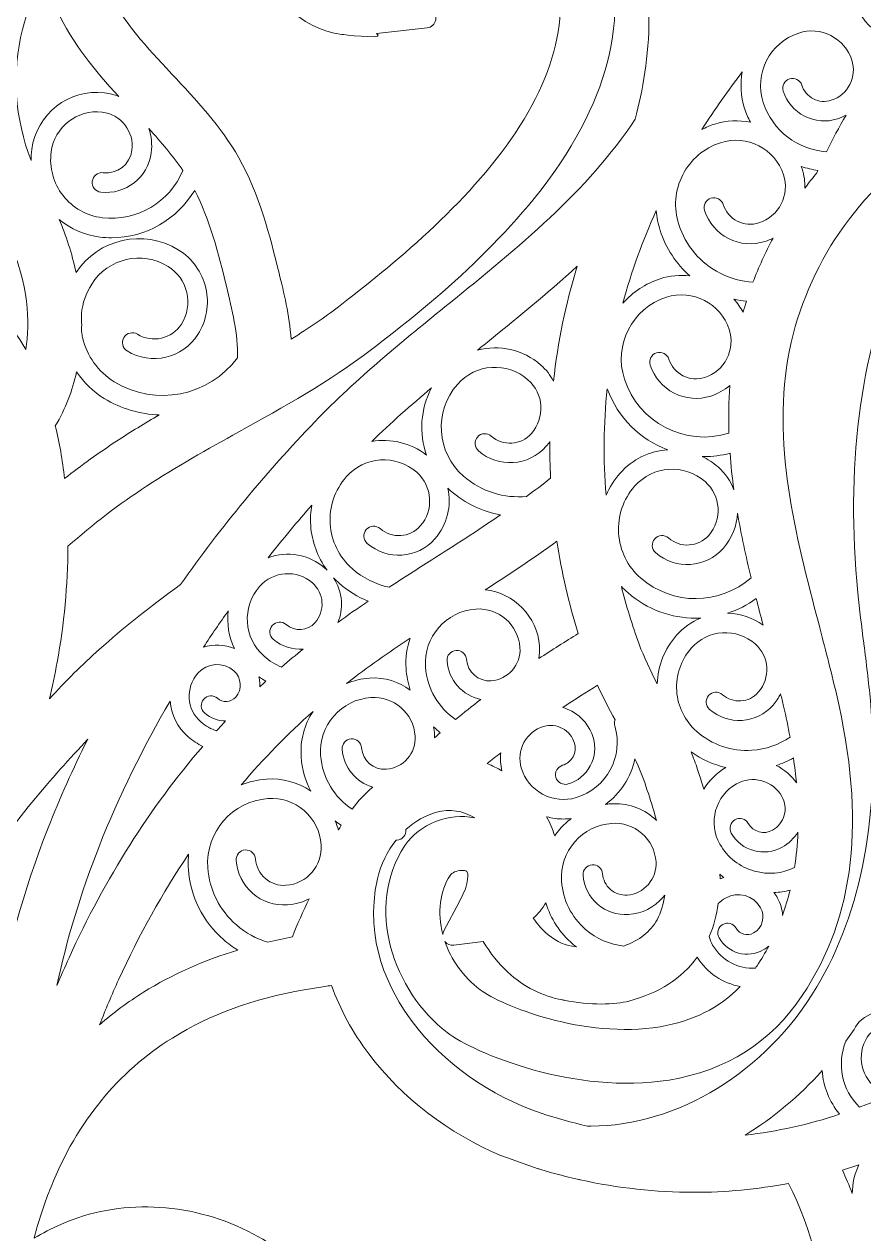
# Model space of a CAD drawing. Header units: millimetres. Extents: x 19 to 1318, y -340 to -7.
# Drawn here: x 464.4 to 550.4, y -211.7 to -87.8 of the extents above; entities that cross this region are included whole.
import ezdxf

# ---------------------------------------------------------------- set-up
doc = ezdxf.new("R2010")
doc.units = ezdxf.units.MM
doc.header["$MEASUREMENT"] = 0
doc.layers.add('Layer 3', color=7, linetype='Continuous')

msp = doc.modelspace()

# ---------------------------------------------------------------- linework, layer by layer
at = {"layer": 'Layer 3', "lineweight": 0}
for points, knots in [([(636.31, -108.14), (635.92, -108.02), (635.55, -107.91), (635.17, -107.8), (635.68, -107.38), (636.16, -106.92), (636.6, -106.43), (641.1, -101.44), (641.1, -94.13), (640.72, -91.73), (639.22, -82.34), (634.47, -74.91), (626.58, -69.65), (619.1, -64.65), (610.28, -62.69), (604.2, -61.92), (598.25, -61.16), (590.38, -60.42), (581.98, -61.28), (582.55, -59.55), (583.48, -57.86), (584.4, -56.21), (584.98, -55.16), (585.58, -54.07), (586.11, -52.93), (587.65, -49.61), (588.66, -46.16), (589.12, -42.67), (590.14, -34.78), (587.96, -27.54), (583.15, -22.79), (578.72, -18.42), (572.08, -16.11), (565.83, -16.79), (563.23, -17.07), (556.75, -18.79), (552.72, -28.72), (552.72, -28.72), (552.21, -29.96), (552.21, -29.96), (552.21, -29.96), (552.14, -30.21), (552.14, -30.21), (548.43, -26.86), (544.25, -24.52), (540.03, -23.42), (534.81, -22.07), (520.97, -18.48), (512.19, -30.23), (509.85, -33.37), (508.95, -38.5), (510.15, -41.9), (510.86, -43.92), (512.21, -45.3), (514.06, -45.88), (514.06, -45.88), (514.72, -46.06), (514.72, -46.06), (514.72, -46.06), (517.06, -46.69), (517.06, -46.69), (517.06, -46.69), (516.52, -43.91), (516.52, -43.91), (516.21, -42.32), (516.74, -40.64), (518.01, -39.19), (519.59, -37.39), (521.94, -36.32), (524.18, -36.42), (528.28, -36.6), (532.27, -39.71), (534.35, -44.34), (535.27, -46.4), (535.88, -48.79), (536.21, -51.63), (526.53, -49.58), (516.57, -48.55), (506.59, -48.55), (468.63, -48.55), (432.93, -63.33), (406.09, -90.18), (379.24, -117.02), (364.46, -152.71), (364.46, -190.68), (364.46, -228.64), (379.24, -264.33), (406.09, -291.18), (413.19, -298.28), (421.48, -305.07), (429.43, -310.29), (432.58, -314.84), (437.41, -318.61), (443.05, -320.92), (447.38, -322.68), (452, -323.67), (456.77, -323.85), (472.67, -329.79), (489.43, -332.81), (506.59, -332.81), (523.09, -332.81), (539.25, -330.01), (554.64, -324.5), (558.35, -323.95), (562.33, -322.86), (565.85, -321.43), (569.27, -320.03), (572.33, -317.99), (574.92, -315.36), (586.69, -308.89), (597.52, -300.75), (607.09, -291.18), (633.93, -264.33), (648.72, -228.64), (648.72, -190.68), (648.72, -174.79), (646.13, -159.21), (641.03, -144.38), (643.44, -144.74), (645.81, -144.29), (647.76, -143.09), (651.17, -141), (653.54, -137.05), (654.11, -132.52), (655.16, -124.22), (652.92, -113.25), (636.31, -108.14)], [0, 0, 0, 0, 1, 1, 1, 2, 2, 2, 3, 3, 3, 4, 4, 4, 5, 5, 5, 6, 6, 6, 7, 7, 7, 8, 8, 8, 9, 9, 9, 10, 10, 10, 11, 11, 11, 12, 12, 12, 13, 13, 13, 14, 14, 14, 15, 15, 15, 16, 16, 16, 17, 17, 17, 18, 18, 18, 19, 19, 19, 20, 20, 20, 21, 21, 21, 22, 22, 22, 23, 23, 23, 24, 24, 24, 25, 25, 25, 26, 26, 26, 27, 27, 27, 28, 28, 28, 29, 29, 29, 30, 30, 30, 31, 31, 31, 32, 32, 32, 33, 33, 33, 34, 34, 34, 35, 35, 35, 36, 36, 36, 37, 37, 37, 38, 38, 38, 39, 39, 39, 40, 40, 40, 41, 41, 41, 42, 42, 42, 42]), ([(425.97, -291.03), (424.75, -293.62), (424.24, -296.66), (424.49, -299.78), (419.39, -295.93), (414.54, -291.72), (410.05, -287.22), (384.26, -261.43), (370.06, -227.15), (370.06, -190.68), (370.06, -154.21), (384.26, -119.92), (410.05, -94.13), (410.05, -94.13), (410.05, -94.13), (410.05, -94.13), (433.54, -70.64), (464.3, -56.69), (497.22, -54.46), (496.69, -54.73), (496.17, -55.03), (495.65, -55.34), (491.38, -57.89), (488.4, -61.84), (487.03, -66.76), (485.87, -70.95), (485.99, -75.66), (487.37, -79.69), (489.15, -84.89), (492.71, -88.28), (496.95, -88.86), (496.95, -88.86), (500.96, -89.34), (500.65, -88.94), (500.65, -88.94), (500.51, -88.76), (500.51, -88.76), (500.51, -88.76), (505.68, -88.2), (505.68, -88.2), (506.12, -88.15), (506.48, -87.81), (506.56, -87.36), (506.63, -86.92), (506.39, -86.48), (505.99, -86.29), (505.99, -86.29), (500.18, -83.63), (500.18, -83.63), (499.34, -83.25), (498.29, -81.23), (498.18, -79.21), (498.1, -77.76), (498.45, -75.04), (501.65, -73.14), (504.37, -71.53), (507.3, -71.07), (510.13, -71.81), (513.14, -72.6), (515.82, -74.7), (517.49, -77.59), (520.69, -84.22), (519.76, -91.4), (514.72, -98.94), (509.81, -106.27), (502.02, -112.61), (496.59, -116.75), (495.17, -117.83), (493.57, -118.93), (491.75, -120.07), (491.57, -117.61), (491, -115.27), (490.51, -113.31), (489.54, -109.37), (488.53, -105.29), (486.39, -101.51), (484.53, -98.23), (482, -95.54), (479.54, -92.92), (479.54, -92.92), (478.98, -92.32), (478.98, -92.32), (476.53, -89.71), (474.22, -87.11), (472.85, -84.13), (471.46, -81.1), (471.31, -78.03), (472.45, -75.72), (472.45, -75.72), (476.01, -68.47), (476.01, -68.47), (476.22, -68.05), (476.1, -67.54), (475.74, -67.25), (475.37, -66.96), (474.85, -66.96), (474.48, -67.26), (474.48, -67.26), (468.19, -72.37), (468.19, -72.37), (463.6, -76.1), (460.28, -81.3), (458.84, -87), (457.4, -92.7), (457.86, -98.83), (460.14, -104.26), (460.61, -105.39), (461.15, -106.48), (461.68, -107.53), (462.05, -108.27), (462.47, -109.1), (462.83, -109.91), (464.87, -114.48), (465.03, -118.3), (464.56, -121.14), (461.38, -115.56), (456.19, -111.57), (450.62, -110.44), (444.54, -109.22), (438.27, -111.43), (434.98, -115.94), (434.67, -116.31), (434.4, -116.7), (434.18, -117.13), (434.18, -117.13), (428.81, -123.06), (428.81, -123.06), (428.48, -123.43), (428.47, -123.99), (428.78, -124.37), (429.1, -124.75), (429.64, -124.85), (430.07, -124.6), (430.07, -124.6), (436.15, -120.99), (436.15, -120.99), (439.25, -119.75), (441.59, -118.9), (442.08, -118.79), (442.08, -118.79), (442.1, -118.79), (442.1, -118.79), (447.39, -118.79), (448.56, -122.38), (448.79, -124.52), (449.91, -135.25), (445.71, -145.76), (441.93, -153.71), (441.93, -153.71), (441, -155.65), (441, -155.65), (439.66, -158.47), (438.28, -161.36), (436.94, -164.3), (433.69, -155.25), (426.1, -148.66), (417.37, -147.57), (400.45, -145.44), (389.63, -160.38), (389.52, -160.53), (389.52, -160.53), (389, -161.25), (389, -161.25), (388.76, -161.59), (388.76, -162.05), (388.99, -162.4), (389.23, -162.74), (389.65, -162.91), (390.06, -162.8), (390.06, -162.8), (390.92, -162.59), (390.92, -162.59), (394.12, -161.8), (400.92, -160.44), (403.74, -160.91), (407.6, -161.56), (410.8, -164.07), (412.76, -167.97), (416.48, -175.39), (415, -183.87), (413.58, -192.07), (413.24, -193.97), (412.9, -195.93), (412.64, -197.85), (410.15, -215.75), (416.21, -233.54), (429.27, -246.66), (436.1, -253.52), (444.52, -258.52), (453.63, -261.13), (455.97, -264.62), (458.52, -267.17), (461.41, -268.91), (462.28, -269.43), (463.34, -269.98), (464.68, -270.09), (465.66, -270.16), (466.63, -269.99), (467.57, -269.58), (468.51, -271.29), (469.55, -272.96), (470.64, -274.55), (470.68, -276.32), (470.6, -277.96), (470.41, -279.56), (469.63, -286.26), (466.67, -292), (462.28, -295.29), (460.1, -296.92), (457.33, -298.17), (454.03, -298.99), (450.66, -299.83), (440.75, -299), (438.02, -295.17), (436.73, -293.36), (437.27, -290.69), (439.61, -287.24), (439.61, -287.24), (441.62, -284.27), (441.62, -284.27), (441.84, -283.96), (441.85, -283.55), (441.67, -283.22), (441.48, -282.89), (441.11, -282.69), (440.74, -282.71), (440.74, -282.71), (437.13, -282.94), (437.13, -282.94), (432.54, -283.22), (428.16, -286.4), (425.97, -291.03)], [0, 0, 0, 0, 1, 1, 1, 2, 2, 2, 3, 3, 3, 4, 4, 4, 5, 5, 5, 6, 6, 6, 7, 7, 7, 8, 8, 8, 9, 9, 9, 10, 10, 10, 11, 11, 11, 12, 12, 12, 13, 13, 13, 14, 14, 14, 15, 15, 15, 16, 16, 16, 17, 17, 17, 18, 18, 18, 19, 19, 19, 20, 20, 20, 21, 21, 21, 22, 22, 22, 23, 23, 23, 24, 24, 24, 25, 25, 25, 26, 26, 26, 27, 27, 27, 28, 28, 28, 29, 29, 29, 30, 30, 30, 31, 31, 31, 32, 32, 32, 33, 33, 33, 34, 34, 34, 35, 35, 35, 36, 36, 36, 37, 37, 37, 38, 38, 38, 39, 39, 39, 40, 40, 40, 41, 41, 41, 42, 42, 42, 43, 43, 43, 44, 44, 44, 45, 45, 45, 46, 46, 46, 47, 47, 47, 48, 48, 48, 49, 49, 49, 50, 50, 50, 51, 51, 51, 52, 52, 52, 53, 53, 53, 54, 54, 54, 55, 55, 55, 56, 56, 56, 57, 57, 57, 58, 58, 58, 59, 59, 59, 60, 60, 60, 61, 61, 61, 62, 62, 62, 63, 63, 63, 64, 64, 64, 65, 65, 65, 66, 66, 66, 67, 67, 67, 68, 68, 68, 69, 69, 69, 70, 70, 70, 71, 71, 71, 72, 72, 72, 73, 73, 73, 74, 74, 74, 75, 75, 75, 76, 76, 76, 77, 77, 77, 77]), ([(522.42, -75.05), (522.41, -75.03), (522.4, -75.01), (522.39, -74.99), (519.96, -70.74), (516, -67.63), (511.54, -66.47), (510.2, -66.12), (508.83, -65.94), (507.47, -65.94), (504.73, -65.94), (502.06, -66.63), (499.52, -67.99), (501.57, -66), (504.37, -64.77), (507.71, -64.47), (514.02, -63.91), (522.1, -67.03), (525.91, -75.28), (529.57, -83.22), (528.54, -91.74), (527, -97.55), (522.12, -104.93), (514.91, -110.76), (507.93, -116.42), (503.27, -120.19), (498.46, -124.09), (494.2, -128.51), (489.16, -133.74), (484.53, -139.35), (480.43, -145.19), (477.22, -147.52), (474.5, -149.69), (472.11, -151.83), (470.33, -153.41), (468.62, -155.12), (466.99, -156.91), (467.27, -155.69), (467.54, -154.43), (467.78, -153.16), (468.49, -149.26), (468.86, -145.26), (468.88, -141.27), (471.44, -139.02), (474.15, -136.95), (476.93, -135.13), (479.95, -133.15), (483.21, -131.34), (486.39, -129.57), (490.95, -127.03), (495.68, -124.41), (499.97, -121.14), (505.72, -116.76), (513.98, -110.02), (519.35, -102), (525.56, -92.71), (526.6, -83.64), (522.42, -75.05)], [0, 0, 0, 0, 1, 1, 1, 2, 2, 2, 3, 3, 3, 4, 4, 4, 5, 5, 5, 6, 6, 6, 7, 7, 7, 8, 8, 8, 9, 9, 9, 10, 10, 10, 11, 11, 11, 12, 12, 12, 13, 13, 13, 14, 14, 14, 15, 15, 15, 16, 16, 16, 17, 17, 17, 18, 18, 18, 19, 19, 19, 19]), ([(553.53, -79.81), (553.53, -79.81), (553.53, -79.81), (553.53, -79.81), (554.38, -79.81), (555.17, -80.13), (555.77, -80.73), (556.37, -81.33), (556.7, -82.13), (556.7, -82.97), (556.7, -84.26), (555.65, -85.3), (554.36, -85.3), (554.36, -85.3), (554.36, -85.3), (554.36, -85.3), (553.44, -85.3), (552.7, -84.56), (552.7, -83.64), (552.7, -83.08), (552.25, -82.64), (551.7, -82.64), (551.7, -82.64), (551.7, -82.64), (551.7, -82.64), (551.15, -82.64), (550.7, -83.08), (550.7, -83.64), (550.7, -85.66), (552.34, -87.3), (554.36, -87.3), (554.36, -87.3), (554.36, -87.3), (554.36, -87.3), (555.11, -87.3), (555.82, -87.11), (556.43, -86.78), (555.59, -87.64), (554.79, -88.54), (554.01, -89.46), (552.85, -89.28), (551.78, -88.75), (550.93, -87.91), (549.89, -86.87), (549.32, -85.48), (549.32, -84.01), (549.32, -81.69), (551.21, -79.81), (553.53, -79.81)], [0, 0, 0, 0, 1, 1, 1, 2, 2, 2, 3, 3, 3, 4, 4, 4, 5, 5, 5, 6, 6, 6, 7, 7, 7, 8, 8, 8, 9, 9, 9, 10, 10, 10, 11, 11, 11, 12, 12, 12, 13, 13, 13, 14, 14, 14, 15, 15, 15, 16, 16, 16, 16]), ([(472.63, -94.84), (468.99, -94.4), (465.65, -97.01), (465.18, -100.64), (465.13, -101.02), (465.12, -101.39), (465.12, -101.77), (463.43, -97.52), (463.11, -92.77), (464.23, -88.35), (464.72, -86.4), (465.51, -84.49), (466.54, -82.71), (466.82, -83.97), (467.24, -85.22), (467.79, -86.42), (469.34, -89.79), (471.63, -92.54), (474.11, -95.23), (473.64, -95.03), (473.15, -94.9), (472.63, -94.84)], [0, 0, 0, 0, 1, 1, 1, 2, 2, 2, 3, 3, 3, 4, 4, 4, 5, 5, 5, 6, 6, 6, 7, 7, 7, 7]), ([(543.75, -88.72), (544.85, -88.36), (546.02, -88.46), (547.05, -88.98), (548.08, -89.51), (548.84, -90.4), (549.19, -91.5), (549.46, -92.33), (549.39, -93.21), (548.99, -93.99), (548.6, -94.76), (547.92, -95.34), (547.09, -95.6), (546.48, -95.8), (545.83, -95.75), (545.26, -95.46), (544.69, -95.16), (544.26, -94.66), (544.07, -94.05), (543.9, -93.53), (543.33, -93.24), (542.81, -93.41), (542.28, -93.58), (541.99, -94.14), (542.16, -94.67), (542.52, -95.79), (543.3, -96.7), (544.35, -97.24), (545.39, -97.77), (546.59, -97.87), (547.71, -97.51), (548.02, -97.41), (548.32, -97.28), (548.6, -97.12), (547.88, -98.35), (547.21, -99.6), (546.6, -100.88), (543.69, -100.69), (541.06, -98.76), (540.11, -95.83), (539.15, -92.86), (540.79, -89.67), (543.75, -88.72)], [0, 0, 0, 0, 1, 1, 1, 2, 2, 2, 3, 3, 3, 4, 4, 4, 5, 5, 5, 6, 6, 6, 7, 7, 7, 8, 8, 8, 9, 9, 9, 10, 10, 10, 11, 11, 11, 12, 12, 12, 13, 13, 13, 14, 14, 14, 14]), ([(537.97, -92.69), (537.74, -93.9), (537.8, -95.19), (538.21, -96.44), (538.37, -96.94), (538.56, -97.41), (538.8, -97.86), (537.62, -97.61), (536.36, -97.65), (535.14, -98.04), (534.67, -98.19), (534.23, -98.39), (533.81, -98.6), (535.17, -96.53), (536.55, -94.56), (537.97, -92.69)], [0, 0, 0, 0, 1, 1, 1, 2, 2, 2, 3, 3, 3, 4, 4, 4, 5, 5, 5, 5]), ([(472.41, -107.63), (470.8, -107.44), (469.37, -106.63), (468.38, -105.36), (467.39, -104.09), (466.96, -102.5), (467.16, -100.9), (467.49, -98.35), (469.83, -96.51), (472.39, -96.82), (473.33, -96.93), (474.16, -97.4), (474.73, -98.14), (475.31, -98.87), (475.56, -99.79), (475.44, -100.73), (475.25, -102.17), (473.93, -103.19), (472.49, -103.02), (471.94, -102.96), (471.44, -103.35), (471.38, -103.9), (471.31, -104.45), (471.7, -104.94), (472.25, -105.01), (474.78, -105.31), (477.1, -103.5), (477.42, -100.98), (477.53, -100.13), (477.44, -99.3), (477.17, -98.51), (478.43, -99.89), (479.64, -101.32), (480.66, -102.81), (479.32, -105.99), (475.99, -108.06), (472.41, -107.63)], [0, 0, 0, 0, 1, 1, 1, 2, 2, 2, 3, 3, 3, 4, 4, 4, 5, 5, 5, 6, 6, 6, 7, 7, 7, 8, 8, 8, 9, 9, 9, 10, 10, 10, 11, 11, 11, 12, 12, 12, 12]), ([(500.59, -175.34), (500.92, -173.87), (501.6, -172.5), (502.51, -171.37), (502.54, -171.37), (502.56, -171.37), (502.59, -171.36), (503.14, -171.33), (503.55, -170.85), (503.51, -170.3), (503.51, -170.3), (503.51, -170.29), (503.51, -170.29), (504.44, -169.45), (505.51, -168.82), (506.64, -168.52), (507.99, -168.15), (509.34, -168.36), (510.57, -169.08), (507.91, -168.58), (504.91, -169.67), (503.4, -171.93), (499.21, -178.21), (502.26, -186.9), (507.73, -191.08), (510.46, -193.16), (520.87, -197.52), (530.46, -195.94), (536.35, -194.97), (540.94, -192.06), (544.11, -187.3), (549.52, -179.18), (550.63, -169.36), (547.61, -156.4), (547.05, -154), (546.4, -151.52), (545.83, -149.34), (543.41, -140.09), (540.91, -130.52), (542.81, -121.21), (544.58, -112.49), (549.84, -104.83), (557.62, -99.63), (559.25, -98.54), (561.02, -97.53), (562.89, -96.63), (563.54, -96.31), (564.21, -96), (564.91, -95.7), (560.37, -100.27), (556.62, -105.9), (554.09, -111.98), (549.99, -121.87), (548.55, -133.33), (549.81, -146.05), (549.98, -147.75), (550.2, -149.5), (550.41, -151.19), (550.41, -151.19), (550.43, -151.32), (550.43, -151.32), (550.67, -153.21), (550.92, -155.17), (551.09, -157.09), (552.1, -168.57), (550.21, -178.71), (545.6, -186.41), (540.39, -195.11), (531.35, -200.66), (522.46, -200.66), (522.34, -200.66), (522.23, -200.66), (522.11, -200.66), (520.51, -200.29), (518.92, -199.85), (517.38, -199.34), (512.15, -197.59), (507.33, -194.17), (504.16, -189.96), (501.76, -186.77), (499.19, -181.64), (500.59, -175.34)], [0, 0, 0, 0, 1, 1, 1, 2, 2, 2, 3, 3, 3, 4, 4, 4, 5, 5, 5, 6, 6, 6, 7, 7, 7, 8, 8, 8, 9, 9, 9, 10, 10, 10, 11, 11, 11, 12, 12, 12, 13, 13, 13, 14, 14, 14, 15, 15, 15, 16, 16, 16, 17, 17, 17, 18, 18, 18, 19, 19, 19, 20, 20, 20, 21, 21, 21, 22, 22, 22, 23, 23, 23, 24, 24, 24, 25, 25, 25, 26, 26, 26, 27, 27, 27, 27]), ([(542.2, -103.25), (542.52, -104.24), (542.43, -105.3), (541.96, -106.22), (541.48, -107.15), (540.67, -107.84), (539.68, -108.16), (538.94, -108.4), (538.15, -108.33), (537.46, -107.98), (536.76, -107.62), (536.25, -107.02), (536.01, -106.27), (535.84, -105.75), (535.28, -105.46), (534.75, -105.63), (534.23, -105.8), (533.94, -106.36), (534.11, -106.89), (534.51, -108.14), (535.38, -109.16), (536.55, -109.76), (537.71, -110.36), (539.05, -110.46), (540.3, -110.06), (540.58, -109.97), (540.85, -109.85), (541.12, -109.72), (540.34, -111.19), (539.65, -112.7), (539.06, -114.24), (537.91, -114.17), (536.77, -113.86), (535.71, -113.32), (533.67, -112.27), (532.16, -110.5), (531.46, -108.32), (530.91, -106.63), (531.06, -104.83), (531.87, -103.25), (532.68, -101.66), (534.06, -100.49), (535.75, -99.95), (538.44, -99.08), (541.33, -100.56), (542.2, -103.25)], [0, 0, 0, 0, 1, 1, 1, 2, 2, 2, 3, 3, 3, 4, 4, 4, 5, 5, 5, 6, 6, 6, 7, 7, 7, 8, 8, 8, 9, 9, 9, 10, 10, 10, 11, 11, 11, 12, 12, 12, 13, 13, 13, 14, 14, 14, 15, 15, 15, 15]), ([(544.1, -102.64), (544.07, -102.54), (544.03, -102.46), (544, -102.37), (544.56, -102.57), (545.13, -102.71), (545.72, -102.8), (545.69, -102.87), (545.65, -102.95), (545.62, -103.02), (545.19, -103.54), (544.78, -104.06), (544.38, -104.59), (544.4, -103.94), (544.31, -103.28), (544.1, -102.64)], [0, 0, 0, 0, 1, 1, 1, 2, 2, 2, 3, 3, 3, 4, 4, 4, 5, 5, 5, 5]), ([(486.24, -121.98), (483.35, -125.91), (477.84, -127.03), (473.63, -124.43), (471.98, -123.4), (470.82, -121.8), (470.39, -119.91), (470.34, -119.71), (470.31, -119.5), (470.28, -119.3), (470.3, -118.68), (470.29, -118.07), (470.26, -117.46), (470.38, -116.39), (470.73, -115.36), (471.32, -114.43), (472.99, -111.79), (476.49, -110.98), (479.14, -112.62), (480.12, -113.22), (480.8, -114.17), (481.06, -115.29), (481.32, -116.4), (481.12, -117.55), (480.51, -118.52), (479.55, -120.04), (477.52, -120.51), (476, -119.56), (475.53, -119.27), (474.91, -119.42), (474.62, -119.89), (474.33, -120.36), (474.47, -120.98), (474.94, -121.27), (477.4, -122.79), (480.66, -122.03), (482.2, -119.59), (483.1, -118.16), (483.39, -116.47), (483.01, -114.84), (482.63, -113.2), (481.63, -111.81), (480.19, -110.92), (476.66, -108.73), (471.99, -109.78), (469.71, -113.25), (469.3, -111.28), (468.69, -109.44), (467.98, -107.8), (469.16, -108.8), (470.6, -109.43), (472.17, -109.62), (472.57, -109.66), (472.96, -109.69), (473.35, -109.69), (476.89, -109.69), (480.11, -107.77), (481.87, -104.83), (483.43, -107.82), (484.29, -111.28), (485.12, -114.64), (485.69, -116.99), (486.33, -119.58), (486.24, -121.98)], [0, 0, 0, 0, 1, 1, 1, 2, 2, 2, 3, 3, 3, 4, 4, 4, 5, 5, 5, 6, 6, 6, 7, 7, 7, 8, 8, 8, 9, 9, 9, 10, 10, 10, 11, 11, 11, 12, 12, 12, 13, 13, 13, 14, 14, 14, 15, 15, 15, 16, 16, 16, 17, 17, 17, 18, 18, 18, 19, 19, 19, 20, 20, 20, 21, 21, 21, 21]), ([(529.16, -106.91), (529.21, -107.59), (529.34, -108.27), (529.56, -108.93), (530.14, -110.76), (531.19, -112.35), (532.59, -113.59), (531.58, -113.47), (530.56, -113.56), (529.57, -113.88), (528.04, -114.37), (526.74, -115.26), (525.74, -116.39), (526.6, -113.16), (527.74, -109.99), (529.16, -106.91)], [0, 0, 0, 0, 1, 1, 1, 2, 2, 2, 3, 3, 3, 4, 4, 4, 5, 5, 5, 5]), ([(518.63, -124.37), (518.31, -123.77), (517.88, -123.2), (517.33, -122.72), (515.49, -121.11), (513.06, -120.62), (510.85, -121.18), (511.06, -121.01), (511.27, -120.84), (511.48, -120.68), (514.67, -118.09), (517.94, -115.45), (521.05, -112.6), (519.88, -116.44), (519.07, -120.39), (518.63, -124.37)], [0, 0, 0, 0, 1, 1, 1, 2, 2, 2, 3, 3, 3, 4, 4, 4, 5, 5, 5, 5]), ([(536.63, -119.08), (536.95, -120.07), (536.87, -121.13), (536.39, -122.06), (535.92, -122.98), (535.11, -123.67), (534.12, -123.99), (533.38, -124.23), (532.59, -124.17), (531.89, -123.81), (531.2, -123.45), (530.68, -122.85), (530.45, -122.11), (530.28, -121.58), (529.71, -121.3), (529.19, -121.46), (528.66, -121.63), (528.37, -122.2), (528.54, -122.72), (528.95, -123.97), (529.81, -124.99), (530.98, -125.59), (532.15, -126.19), (533.48, -126.3), (534.73, -125.89), (535.47, -125.66), (536.13, -125.29), (536.7, -124.81), (536.57, -126.45), (536.55, -128.08), (536.6, -129.7), (532.12, -131.1), (527.34, -128.62), (525.89, -124.15), (524.77, -120.66), (526.69, -116.91), (530.19, -115.78), (532.87, -114.91), (535.77, -116.4), (536.63, -119.08)], [0, 0, 0, 0, 1, 1, 1, 2, 2, 2, 3, 3, 3, 4, 4, 4, 5, 5, 5, 6, 6, 6, 7, 7, 7, 8, 8, 8, 9, 9, 9, 10, 10, 10, 11, 11, 11, 12, 12, 12, 13, 13, 13, 13]), ([(538.05, -117.32), (537.79, -116.83), (537.47, -116.37), (537.11, -115.96), (537.53, -116.06), (537.96, -116.14), (538.39, -116.19), (538.27, -116.57), (538.15, -116.94), (538.05, -117.32)], [0, 0, 0, 0, 1, 1, 1, 2, 2, 2, 3, 3, 3, 3]), ([(509.4, -134.09), (506.64, -131.67), (506.36, -127.46), (508.78, -124.7), (510.65, -122.57), (513.89, -122.36), (516.01, -124.22), (517.63, -125.64), (517.79, -128.11), (516.37, -129.73), (515.31, -130.94), (513.46, -131.06), (512.25, -129.99), (511.84, -129.63), (511.21, -129.67), (510.84, -130.09), (510.48, -130.5), (510.52, -131.13), (510.93, -131.5), (512.97, -133.29), (516.09, -133.08), (517.87, -131.04), (518.01, -130.89), (518.14, -130.72), (518.26, -130.56), (518.24, -131.81), (518.26, -133.06), (518.33, -134.31), (517.53, -134.94), (516.7, -135.56), (515.87, -136.17), (513.6, -136.39), (511.24, -135.71), (509.4, -134.09)], [0, 0, 0, 0, 1, 1, 1, 2, 2, 2, 3, 3, 3, 4, 4, 4, 5, 5, 5, 6, 6, 6, 7, 7, 7, 8, 8, 8, 9, 9, 9, 10, 10, 10, 11, 11, 11, 11]), ([(469.77, -123.43), (470.5, -124.51), (471.45, -125.43), (472.58, -126.13), (474.35, -127.22), (476.3, -127.76), (478.24, -127.82), (476.77, -128.68), (475.31, -129.57), (473.87, -130.51), (472.06, -131.7), (470.27, -132.99), (468.53, -134.35), (468.32, -132.44), (468.01, -130.66), (467.59, -128.96), (468.64, -127.2), (469.35, -125.33), (469.77, -123.43)], [0, 0, 0, 0, 1, 1, 1, 2, 2, 2, 3, 3, 3, 4, 4, 4, 5, 5, 5, 6, 6, 6, 6]), ([(505.62, -131.95), (503.98, -130.67), (501.93, -130.21), (500, -130.55), (501.95, -128.66), (504.01, -126.84), (506.12, -125.07), (504.99, -127.22), (504.84, -129.72), (505.62, -131.95)], [0, 0, 0, 0, 1, 1, 1, 2, 2, 2, 3, 3, 3, 3]), ([(524.13, -125.14), (525.22, -128.14), (527.54, -130.35), (530.34, -131.41), (528.51, -131.52), (526.73, -132.33), (525.43, -133.81), (524.83, -134.5), (524.36, -135.25), (524.01, -136.04), (523.71, -132.4), (523.75, -128.76), (524.13, -125.14)], [0, 0, 0, 0, 1, 1, 1, 2, 2, 2, 3, 3, 3, 4, 4, 4, 4]), ([(643.13, -190.68), (643.13, -227.15), (628.92, -261.43), (603.14, -287.22), (596.9, -293.46), (590.05, -299.1), (582.76, -304.02), (584.11, -299.44), (583.86, -294.84), (582.07, -291.03), (579.88, -286.4), (575.5, -283.22), (570.9, -282.94), (570.9, -282.94), (567.3, -282.71), (567.3, -282.71), (566.93, -282.69), (566.56, -282.89), (566.37, -283.22), (566.18, -283.55), (566.2, -283.96), (566.41, -284.27), (566.41, -284.27), (568.43, -287.24), (568.43, -287.24), (570.77, -290.69), (571.31, -293.36), (570.02, -295.17), (567.29, -299), (557.38, -299.83), (554.01, -298.99), (550.71, -298.17), (547.94, -296.92), (545.76, -295.29), (541.37, -292), (538.41, -286.26), (537.62, -279.55), (537.57, -279.05), (537.52, -278.52), (537.48, -277.97), (539.41, -275.41), (541.2, -272.65), (542.81, -269.74), (543.64, -270.04), (544.47, -270.16), (545.34, -270.09), (546.67, -269.98), (547.73, -269.43), (548.59, -268.91), (554.1, -265.59), (557.3, -260.03), (559.87, -255.08), (560.91, -253.07), (561.98, -250.9), (562.81, -248.56), (567.9, -246.09), (572.04, -243.74), (575.81, -241.18), (585.51, -234.6), (592.53, -226.48), (596.11, -217.7), (598.02, -213.02), (599, -208.1), (599.95, -203.32), (600.55, -200.32), (601.17, -197.22), (602.01, -194.29), (603.43, -189.39), (606.93, -180.73), (614.51, -177.94), (617.38, -176.88), (620.31, -177.06), (622.16, -178.39), (623.1, -179.07), (623.74, -180.2), (623.88, -181.43), (623.97, -182.3), (623.77, -183.07), (623.3, -183.59), (623.3, -183.59), (620.58, -186.63), (620.58, -186.63), (620.32, -186.93), (620.25, -187.35), (620.42, -187.72), (620.59, -188.08), (620.95, -188.31), (621.35, -188.3), (621.35, -188.3), (625.45, -188.19), (625.45, -188.19), (627.9, -188.13), (630.32, -186.96), (632.26, -184.9), (633.98, -183.07), (635.2, -180.66), (635.61, -178.3), (636.35, -173.99), (634.63, -169.17), (631.12, -165.72), (628.38, -163.03), (624.6, -161.07), (619.89, -159.89), (613.93, -158.4), (607.71, -158.65), (602.47, -160.55), (603.73, -157.28), (605.44, -153.15), (607.57, -149.17), (611.63, -141.57), (618.23, -131.88), (626.65, -128.88), (627.15, -128.7), (627.66, -128.56), (628.18, -128.44), (629.55, -131.1), (630.83, -133.83), (632.02, -136.57), (632.02, -136.57), (629.89, -136.05), (629.89, -136.05), (629.43, -135.94), (628.97, -136.16), (628.76, -136.57), (628.55, -136.99), (628.65, -137.49), (629.01, -137.79), (629.01, -137.79), (634.3, -142.2), (634.3, -142.2), (640.16, -157.64), (643.13, -173.95), (643.13, -190.68)], [0, 0, 0, 0, 1, 1, 1, 2, 2, 2, 3, 3, 3, 4, 4, 4, 5, 5, 5, 6, 6, 6, 7, 7, 7, 8, 8, 8, 9, 9, 9, 10, 10, 10, 11, 11, 11, 12, 12, 12, 13, 13, 13, 14, 14, 14, 15, 15, 15, 16, 16, 16, 17, 17, 17, 18, 18, 18, 19, 19, 19, 20, 20, 20, 21, 21, 21, 22, 22, 22, 23, 23, 23, 24, 24, 24, 25, 25, 25, 26, 26, 26, 27, 27, 27, 28, 28, 28, 29, 29, 29, 30, 30, 30, 31, 31, 31, 32, 32, 32, 33, 33, 33, 34, 34, 34, 35, 35, 35, 36, 36, 36, 37, 37, 37, 38, 38, 38, 39, 39, 39, 40, 40, 40, 41, 41, 41, 42, 42, 42, 43, 43, 43, 44, 44, 44, 44]), ([(499.54, -140.98), (501.58, -142.77), (504.69, -142.56), (506.48, -140.52), (507.77, -139.05), (508.19, -137.1), (507.79, -135.32), (507.88, -135.41), (507.98, -135.5), (508.08, -135.59), (509.59, -136.91), (511.37, -137.73), (513.21, -138.05), (510.82, -139.69), (508.41, -141.23), (506.16, -142.67), (504.71, -143.59), (503.25, -144.52), (501.78, -145.48), (500.42, -145.18), (499.12, -144.55), (498, -143.57), (496.67, -142.39), (495.87, -140.77), (495.75, -139), (495.63, -137.22), (496.22, -135.51), (497.39, -134.18), (499.25, -132.05), (502.49, -131.84), (504.62, -133.7), (506.23, -135.12), (506.39, -137.59), (504.98, -139.2), (503.91, -140.41), (502.07, -140.53), (500.86, -139.47), (500.44, -139.11), (499.81, -139.15), (499.45, -139.57), (499.08, -139.98), (499.12, -140.61), (499.54, -140.98)], [0, 0, 0, 0, 1, 1, 1, 2, 2, 2, 3, 3, 3, 4, 4, 4, 5, 5, 5, 6, 6, 6, 7, 7, 7, 8, 8, 8, 9, 9, 9, 10, 10, 10, 11, 11, 11, 12, 12, 12, 13, 13, 13, 14, 14, 14, 14]), ([(537.11, -135.5), (536.78, -134.62), (536.24, -133.81), (535.49, -133.16), (534.98, -132.71), (534.43, -132.36), (533.85, -132.08), (533.92, -132.09), (533.99, -132.09), (534.05, -132.09), (534.93, -132.09), (535.82, -131.98), (536.71, -131.75), (536.8, -133), (536.93, -134.25), (537.11, -135.5)], [0, 0, 0, 0, 1, 1, 1, 2, 2, 2, 3, 3, 3, 4, 4, 4, 5, 5, 5, 5]), ([(534.17, -134.66), (535.78, -136.08), (535.94, -138.54), (534.53, -140.16), (533.46, -141.37), (531.62, -141.49), (530.41, -140.43), (529.99, -140.07), (529.36, -140.11), (529, -140.52), (528.63, -140.94), (528.67, -141.57), (529.09, -141.93), (531.13, -143.72), (534.24, -143.52), (536.03, -141.48), (536.94, -140.44), (537.42, -139.17), (537.48, -137.88), (537.86, -140.11), (538.34, -142.31), (538.87, -144.5), (535.69, -147.31), (530.83, -147.39), (527.55, -144.52), (526.22, -143.35), (525.42, -141.73), (525.3, -139.95), (525.18, -138.18), (525.77, -136.47), (526.94, -135.13), (528.8, -133.01), (532.04, -132.8), (534.17, -134.66)], [0, 0, 0, 0, 1, 1, 1, 2, 2, 2, 3, 3, 3, 4, 4, 4, 5, 5, 5, 6, 6, 6, 7, 7, 7, 8, 8, 8, 9, 9, 9, 10, 10, 10, 11, 11, 11, 11]), ([(493.75, -139.13), (493.86, -140.81), (494.45, -142.39), (495.43, -143.71), (495.37, -143.65), (495.32, -143.59), (495.25, -143.54), (493.59, -142.08), (491.33, -141.74), (489.39, -142.45), (490.91, -140.52), (492.41, -138.73), (493.86, -137.07), (493.75, -137.74), (493.71, -138.43), (493.75, -139.13)], [0, 0, 0, 0, 1, 1, 1, 2, 2, 2, 3, 3, 3, 4, 4, 4, 5, 5, 5, 5]), ([(517.12, -152.78), (517.19, -152.37), (517.22, -151.94), (517.19, -151.51), (516.97, -148.45), (514.57, -146.06), (511.63, -145.74), (514.01, -144.21), (516.52, -142.55), (518.98, -140.76), (519.47, -143.95), (520.2, -147.12), (521.17, -150.22), (519.83, -151.04), (518.48, -151.89), (517.12, -152.78)], [0, 0, 0, 0, 1, 1, 1, 2, 2, 2, 3, 3, 3, 4, 4, 4, 5, 5, 5, 5]), ([(494.2, -149.1), (493.44, -149.97), (492.11, -150.06), (491.24, -149.3), (490.82, -148.93), (490.19, -148.97), (489.82, -149.39), (489.46, -149.8), (489.5, -150.44), (489.92, -150.8), (490.79, -151.57), (491.91, -151.89), (492.98, -151.8), (492.24, -152.4), (491.5, -153.02), (490.77, -153.65), (490.13, -153.38), (489.52, -153.02), (488.97, -152.53), (486.88, -150.7), (486.67, -147.49), (488.51, -145.4), (489.91, -143.8), (492.34, -143.64), (493.94, -145.04), (494.51, -145.55), (494.86, -146.25), (494.91, -147.02), (494.96, -147.78), (494.71, -148.53), (494.2, -149.1)], [0, 0, 0, 0, 1, 1, 1, 2, 2, 2, 3, 3, 3, 4, 4, 4, 5, 5, 5, 6, 6, 6, 7, 7, 7, 8, 8, 8, 9, 9, 9, 10, 10, 10, 10]), ([(496.9, -146.89), (496.85, -146.02), (496.56, -145.2), (496.09, -144.5), (496.28, -144.69), (496.47, -144.89), (496.68, -145.07), (497.59, -145.86), (498.59, -146.47), (499.65, -146.9), (498.6, -147.61), (497.56, -148.33), (496.54, -149.08), (496.82, -148.39), (496.95, -147.65), (496.9, -146.89)], [0, 0, 0, 0, 1, 1, 1, 2, 2, 2, 3, 3, 3, 4, 4, 4, 5, 5, 5, 5]), ([(526.23, -146.02), (528.23, -147.78), (530.72, -148.64), (533.19, -148.64), (533.36, -148.64), (533.54, -148.64), (533.71, -148.63), (532.77, -149.01), (531.93, -149.61), (531.24, -150.39), (530.01, -151.79), (529.32, -153.52), (529.25, -155.35), (528.55, -154.01), (527.89, -152.65), (527.4, -151.29), (526.68, -149.34), (526.08, -147.37), (525.58, -145.39), (525.78, -145.61), (526, -145.82), (526.23, -146.02)], [0, 0, 0, 0, 1, 1, 1, 2, 2, 2, 3, 3, 3, 4, 4, 4, 5, 5, 5, 6, 6, 6, 7, 7, 7, 7]), ([(540.1, -149.37), (539.03, -148.6), (537.77, -148.17), (536.46, -148.13), (537.49, -147.8), (538.49, -147.3), (539.4, -146.64), (539.63, -147.55), (539.86, -148.46), (540.1, -149.37)], [0, 0, 0, 0, 1, 1, 1, 2, 2, 2, 3, 3, 3, 3]), ([(485.93, -151.75), (484.92, -151.33), (483.8, -151.29), (482.77, -151.61), (483.61, -150.33), (484.45, -149.09), (485.31, -147.89), (485.15, -149.2), (485.36, -150.54), (485.93, -151.75)], [0, 0, 0, 0, 1, 1, 1, 2, 2, 2, 3, 3, 3, 3]), ([(505.52, -153.64), (505.3, -150.59), (507.61, -147.93), (510.67, -147.71), (513, -147.55), (515.03, -149.31), (515.19, -151.65), (515.32, -153.4), (513.99, -154.93), (512.23, -155.06), (510.94, -155.15), (509.81, -154.17), (509.72, -152.87), (509.68, -152.32), (509.2, -151.91), (508.65, -151.95), (508.1, -151.98), (507.68, -152.46), (507.72, -153.01), (507.86, -155), (509.32, -156.57), (511.17, -156.97), (510.31, -157.63), (509.44, -158.32), (508.59, -159.03), (506.86, -157.83), (505.68, -155.9), (505.52, -153.64)], [0, 0, 0, 0, 1, 1, 1, 2, 2, 2, 3, 3, 3, 4, 4, 4, 5, 5, 5, 6, 6, 6, 7, 7, 7, 8, 8, 8, 9, 9, 9, 9]), ([(497.48, -155.29), (499.54, -153.68), (501.73, -152.16), (503.96, -150.68), (503.61, -151.65), (503.45, -152.7), (503.52, -153.78), (503.58, -154.56), (503.73, -155.31), (503.96, -156.02), (502.8, -155.15), (501.34, -154.67), (499.78, -154.78), (498.95, -154.84), (498.16, -155.03), (497.41, -155.34), (497.44, -155.32), (497.46, -155.31), (497.48, -155.29)], [0, 0, 0, 0, 1, 1, 1, 2, 2, 2, 3, 3, 3, 4, 4, 4, 5, 5, 5, 6, 6, 6, 6]), ([(538.96, -162.17), (536.88, -162.3), (534.87, -161.62), (533.3, -160.24), (532.09, -159.18), (531.36, -157.7), (531.25, -156.09), (531.15, -154.48), (531.68, -152.92), (532.74, -151.71), (533.56, -150.78), (534.69, -150.22), (535.93, -150.14), (537.17, -150.06), (538.36, -150.46), (539.29, -151.28), (540.75, -152.56), (540.89, -154.78), (539.61, -156.23), (539.15, -156.76), (538.52, -157.07), (537.82, -157.12), (537.13, -157.16), (536.46, -156.94), (535.93, -156.48), (535.52, -156.11), (534.89, -156.15), (534.52, -156.57), (534.16, -156.98), (534.2, -157.61), (534.61, -157.98), (535.54, -158.79), (536.73, -159.19), (537.95, -159.11), (539.18, -159.03), (540.31, -158.48), (541.12, -157.55), (541.43, -157.19), (541.69, -156.8), (541.89, -156.39), (542, -156.81), (542.1, -157.23), (542.2, -157.65), (542.45, -158.73), (542.67, -159.79), (542.86, -160.82), (541.71, -161.6), (540.38, -162.07), (538.96, -162.17)], [0, 0, 0, 0, 1, 1, 1, 2, 2, 2, 3, 3, 3, 4, 4, 4, 5, 5, 5, 6, 6, 6, 7, 7, 7, 8, 8, 8, 9, 9, 9, 10, 10, 10, 11, 11, 11, 12, 12, 12, 13, 13, 13, 14, 14, 14, 15, 15, 15, 16, 16, 16, 16]), ([(482.18, -154.29), (483.14, -153.2), (484.8, -153.09), (485.89, -154.04), (486.68, -154.74), (486.76, -155.94), (486.07, -156.73), (485.58, -157.28), (484.75, -157.33), (484.2, -156.85), (483.79, -156.49), (483.15, -156.53), (482.79, -156.94), (482.43, -157.36), (482.47, -157.99), (482.88, -158.35), (483.5, -158.9), (484.27, -159.17), (485.03, -159.17), (484.72, -159.51), (484.41, -159.85), (484.1, -160.19), (483.53, -160), (482.99, -159.69), (482.51, -159.27), (481.04, -157.99), (480.9, -155.75), (482.18, -154.29)], [0, 0, 0, 0, 1, 1, 1, 2, 2, 2, 3, 3, 3, 4, 4, 4, 5, 5, 5, 6, 6, 6, 7, 7, 7, 8, 8, 8, 9, 9, 9, 9]), ([(488.53, -155.67), (488.54, -155.52), (488.54, -155.37), (488.53, -155.22), (488.52, -155.02), (488.49, -154.83), (488.44, -154.65), (488.68, -154.81), (488.92, -154.96), (489.17, -155.09), (488.95, -155.29), (488.74, -155.48), (488.53, -155.67)], [0, 0, 0, 0, 1, 1, 1, 2, 2, 2, 3, 3, 3, 4, 4, 4, 4]), ([(524.93, -159.07), (524.86, -159.26), (524.85, -159.47), (524.92, -159.68), (525.84, -162.8), (524.06, -166.09), (520.95, -167.02), (519.79, -167.37), (518.57, -167.24), (517.51, -166.67), (516.45, -166.09), (515.67, -165.14), (515.33, -163.98), (515.07, -163.11), (515.16, -162.18), (515.6, -161.38), (516.03, -160.58), (516.75, -159.99), (517.62, -159.73), (518.27, -159.54), (518.96, -159.61), (519.55, -159.93), (520.15, -160.25), (520.58, -160.79), (520.77, -161.44), (520.91, -161.9), (520.86, -162.4), (520.63, -162.83), (520.4, -163.25), (520.01, -163.57), (519.55, -163.71), (519.02, -163.86), (518.72, -164.42), (518.87, -164.95), (519.03, -165.48), (519.59, -165.78), (520.12, -165.62), (521.1, -165.33), (521.9, -164.68), (522.39, -163.78), (522.88, -162.88), (522.98, -161.84), (522.69, -160.87), (522.34, -159.7), (521.57, -158.75), (520.5, -158.17), (520.2, -158.01), (519.89, -157.89), (519.57, -157.8), (520.82, -156.97), (522.02, -156.2), (523.14, -155.51), (523.7, -156.74), (524.32, -157.92), (524.93, -159.07)], [0, 0, 0, 0, 1, 1, 1, 2, 2, 2, 3, 3, 3, 4, 4, 4, 5, 5, 5, 6, 6, 6, 7, 7, 7, 8, 8, 8, 9, 9, 9, 10, 10, 10, 11, 11, 11, 12, 12, 12, 13, 13, 13, 14, 14, 14, 15, 15, 15, 16, 16, 16, 17, 17, 17, 18, 18, 18, 18]), ([(472.04, -172.12), (474.15, -166.75), (476.65, -161.75), (479.34, -157.14), (479.47, -158.5), (480.09, -159.81), (481.19, -160.78), (481.66, -161.19), (482.16, -161.52), (482.7, -161.77), (477.29, -168.05), (472.7, -175.28), (469, -183.41), (468.58, -184.35), (468.16, -185.3), (467.76, -186.26), (468.75, -181.58), (470.18, -176.85), (472.04, -172.12)], [0, 0, 0, 0, 1, 1, 1, 2, 2, 2, 3, 3, 3, 4, 4, 4, 5, 5, 5, 6, 6, 6, 6]), ([(494.77, -162.7), (494.67, -161.22), (495.15, -159.79), (496.12, -158.67), (497.09, -157.55), (498.44, -156.88), (499.92, -156.77), (502.25, -156.61), (504.28, -158.37), (504.45, -160.71), (504.57, -162.46), (503.24, -163.99), (501.49, -164.12), (500.19, -164.21), (499.06, -163.23), (498.97, -161.93), (498.93, -161.38), (498.45, -160.97), (497.9, -161.01), (497.35, -161.04), (496.94, -161.52), (496.98, -162.07), (497.11, -163.94), (498.41, -165.45), (500.11, -165.95), (499.33, -166.61), (498.62, -167.37), (497.99, -168.19), (496.19, -167), (494.93, -165.02), (494.77, -162.7)], [0, 0, 0, 0, 1, 1, 1, 2, 2, 2, 3, 3, 3, 4, 4, 4, 5, 5, 5, 6, 6, 6, 7, 7, 7, 8, 8, 8, 9, 9, 9, 10, 10, 10, 10]), ([(493.99, -158.19), (493.09, -159.57), (492.66, -161.18), (492.78, -162.84), (492.86, -164.11), (493.21, -165.29), (493.75, -166.35), (492.43, -165.44), (490.85, -165.01), (489.23, -165.12), (488.31, -165.18), (487.44, -165.39), (486.63, -165.72), (488.92, -163.02), (491.38, -160.51), (493.99, -158.19)], [0, 0, 0, 0, 1, 1, 1, 2, 2, 2, 3, 3, 3, 4, 4, 4, 5, 5, 5, 5]), ([(506.45, -160.88), (506.45, -160.78), (506.45, -160.67), (506.44, -160.57), (506.42, -160.29), (506.38, -160.02), (506.33, -159.76), (506.55, -159.97), (506.78, -160.18), (507.03, -160.37), (506.83, -160.54), (506.64, -160.71), (506.45, -160.88)], [0, 0, 0, 0, 1, 1, 1, 2, 2, 2, 3, 3, 3, 4, 4, 4, 4]), ([(460.8, -208.11), (460.39, -209.4), (460.02, -210.74), (459.69, -212.11), (459.69, -212.13), (459.68, -212.16), (459.68, -212.18), (459.36, -213.25), (458.88, -216.14), (458.56, -218.44), (458.24, -217.79), (457.95, -217.15), (457.67, -216.51), (455.08, -210.53), (453.7, -204.56), (453.58, -198.79), (453.4, -190.42), (455.56, -182.13), (459.83, -174.82), (462.93, -169.93), (467.32, -164.86), (470.91, -161.05), (469.4, -164.06), (468.05, -167.09), (466.86, -170.11), (461.77, -183.06), (459.73, -195.85), (460.8, -208.11)], [0, 0, 0, 0, 1, 1, 1, 2, 2, 2, 3, 3, 3, 4, 4, 4, 5, 5, 5, 6, 6, 6, 7, 7, 7, 8, 8, 8, 9, 9, 9, 9]), ([(513.35, -164.29), (512.86, -164), (512.36, -163.75), (511.84, -163.54), (512.3, -163.16), (512.76, -162.78), (513.22, -162.42), (513.15, -163.04), (513.19, -163.67), (513.35, -164.29)], [0, 0, 0, 0, 1, 1, 1, 2, 2, 2, 3, 3, 3, 3]), ([(526.97, -163.06), (527.4, -163.98), (527.79, -164.91), (528.09, -165.83), (528.09, -165.83), (528.24, -166.28), (528.24, -166.28), (528.51, -167.1), (528.86, -168.17), (529.18, -169.36), (529.12, -169.3), (529.06, -169.23), (528.99, -169.17), (527.73, -168.08), (526.12, -167.54), (524.46, -167.66), (524.29, -167.67), (524.12, -167.7), (523.96, -167.72), (525.5, -166.58), (526.56, -164.91), (526.97, -163.06)], [0, 0, 0, 0, 1, 1, 1, 2, 2, 2, 3, 3, 3, 4, 4, 4, 5, 5, 5, 6, 6, 6, 7, 7, 7, 7]), ([(534.03, -166.15), (533.85, -165.57), (533.68, -165.03), (533.52, -164.56), (533.52, -164.56), (533.38, -164.13), (533.38, -164.13), (533.18, -163.52), (532.96, -162.92), (532.72, -162.33), (533.8, -163.11), (535.01, -163.65), (536.29, -163.94), (535.35, -164.49), (534.58, -165.25), (534.03, -166.15)], [0, 0, 0, 0, 1, 1, 1, 2, 2, 2, 3, 3, 3, 4, 4, 4, 5, 5, 5, 5]), ([(543.51, -165.51), (542.98, -164.74), (542.27, -164.13), (541.43, -163.72), (542.05, -163.53), (542.64, -163.27), (543.21, -162.96), (543.33, -163.83), (543.43, -164.68), (543.51, -165.51)], [0, 0, 0, 0, 1, 1, 1, 2, 2, 2, 3, 3, 3, 3]), ([(536.84, -170.65), (537.88, -172.49), (540.22, -173.13), (542.06, -172.09), (542.72, -171.71), (543.27, -171.18), (543.67, -170.55), (543.62, -171.81), (543.51, -173.02), (543.33, -174.19), (542.05, -174.8), (540.61, -174.93), (539.23, -174.55), (537.71, -174.13), (536.45, -173.15), (535.67, -171.78), (535.07, -170.73), (534.92, -169.51), (535.24, -168.34), (535.56, -167.18), (536.32, -166.21), (537.37, -165.62), (538.16, -165.16), (539.08, -165.05), (539.96, -165.29), (540.84, -165.54), (541.57, -166.11), (542.02, -166.9), (542.36, -167.49), (542.44, -168.17), (542.26, -168.82), (542.08, -169.47), (541.66, -170.02), (541.07, -170.35), (540.2, -170.85), (539.08, -170.54), (538.58, -169.66), (538.31, -169.18), (537.7, -169.02), (537.22, -169.29), (536.74, -169.56), (536.57, -170.17), (536.84, -170.65)], [0, 0, 0, 0, 1, 1, 1, 2, 2, 2, 3, 3, 3, 4, 4, 4, 5, 5, 5, 6, 6, 6, 7, 7, 7, 8, 8, 8, 9, 9, 9, 10, 10, 10, 11, 11, 11, 12, 12, 12, 13, 13, 13, 14, 14, 14, 14]), ([(491.88, -181.29), (491.02, -181.45), (490.19, -181.62), (489.36, -181.82), (488.19, -181.48), (487.09, -180.88), (486.14, -180.05), (484.41, -178.56), (483.37, -176.48), (483.21, -174.2), (482.96, -170.55), (485.72, -167.37), (489.37, -167.12), (490.73, -167.01), (492.05, -167.46), (493.08, -168.35), (494.11, -169.25), (494.73, -170.49), (494.82, -171.85), (494.98, -173.99), (493.36, -175.85), (491.22, -176), (490.45, -176.06), (489.69, -175.81), (489.11, -175.3), (488.52, -174.79), (488.17, -174.08), (488.11, -173.31), (488.07, -172.76), (487.59, -172.34), (487.04, -172.38), (486.49, -172.42), (486.08, -172.89), (486.12, -173.45), (486.21, -174.75), (486.81, -175.95), (487.8, -176.81), (488.79, -177.67), (490.05, -178.09), (491.36, -178), (492.17, -177.94), (492.93, -177.72), (493.61, -177.38), (492.97, -178.66), (492.39, -179.97), (491.88, -181.29)], [0, 0, 0, 0, 1, 1, 1, 2, 2, 2, 3, 3, 3, 4, 4, 4, 5, 5, 5, 6, 6, 6, 7, 7, 7, 8, 8, 8, 9, 9, 9, 10, 10, 10, 11, 11, 11, 12, 12, 12, 13, 13, 13, 14, 14, 14, 15, 15, 15, 15]), ([(496.59, -170.35), (496.5, -170.03), (496.39, -169.71), (496.26, -169.41), (496.45, -169.57), (496.66, -169.71), (496.87, -169.85), (496.77, -170.02), (496.68, -170.18), (496.59, -170.35)], [0, 0, 0, 0, 1, 1, 1, 2, 2, 2, 3, 3, 3, 3]), ([(519.29, -170.24), (519.09, -170.47), (518.92, -170.7), (518.75, -170.94), (518.56, -170.28), (518.28, -169.62), (517.92, -168.97), (518.49, -169.13), (519.07, -169.21), (519.65, -169.21), (519.92, -169.21), (520.18, -169.19), (520.45, -169.16), (520.03, -169.48), (519.64, -169.84), (519.29, -170.24)], [0, 0, 0, 0, 1, 1, 1, 2, 2, 2, 3, 3, 3, 4, 4, 4, 5, 5, 5, 5]), ([(525.83, -182.22), (524.38, -182.06), (523.03, -181.48), (521.91, -180.51), (520.46, -179.25), (519.58, -177.5), (519.45, -175.58), (519.35, -174.1), (519.82, -172.67), (520.8, -171.55), (521.77, -170.43), (523.12, -169.76), (524.6, -169.66), (525.73, -169.57), (526.82, -169.94), (527.68, -170.68), (528.53, -171.43), (529.05, -172.46), (529.13, -173.59), (529.19, -174.44), (528.91, -175.26), (528.35, -175.91), (527.79, -176.55), (527.02, -176.94), (526.17, -177), (525.54, -177.04), (524.93, -176.84), (524.46, -176.43), (523.98, -176.01), (523.7, -175.44), (523.65, -174.81), (523.61, -174.26), (523.13, -173.85), (522.58, -173.89), (522.03, -173.93), (521.62, -174.4), (521.66, -174.95), (521.74, -176.12), (522.27, -177.17), (523.15, -177.94), (524.02, -178.7), (525.15, -179.07), (526.31, -178.99), (527.69, -178.9), (528.95, -178.27), (529.86, -177.22), (529.92, -177.15), (529.97, -177.08), (530.03, -177), (529.9, -177.92), (529.65, -178.77), (529.24, -179.52), (528.57, -180.74), (527.42, -181.64), (525.83, -182.22)], [0, 0, 0, 0, 1, 1, 1, 2, 2, 2, 3, 3, 3, 4, 4, 4, 5, 5, 5, 6, 6, 6, 7, 7, 7, 8, 8, 8, 9, 9, 9, 10, 10, 10, 11, 11, 11, 12, 12, 12, 13, 13, 13, 14, 14, 14, 15, 15, 15, 16, 16, 16, 17, 17, 17, 18, 18, 18, 18]), ([(474.07, -185.69), (476.17, -181.08), (478.57, -176.78), (481.25, -172.8), (481.2, -173.3), (481.18, -173.82), (481.22, -174.34), (481.42, -177.15), (482.7, -179.72), (484.82, -181.56), (485.29, -181.97), (485.78, -182.32), (486.29, -182.63), (482.76, -183.7), (479.56, -185.13), (476.63, -186.95), (475.04, -187.94), (473.54, -189.05), (472.13, -190.28), (472.74, -188.71), (473.39, -187.18), (474.07, -185.69)], [0, 0, 0, 0, 1, 1, 1, 2, 2, 2, 3, 3, 3, 4, 4, 4, 5, 5, 5, 6, 6, 6, 7, 7, 7, 7]), ([(507.4, -180.67), (507.34, -180.79), (507.3, -180.92), (507.29, -181.05), (506.7, -178.8), (506.98, -176.56), (508.03, -174.99), (508.2, -174.74), (508.67, -174.47), (509.23, -174.47), (509.43, -174.47), (509.62, -174.51), (509.74, -174.58), (509.88, -174.67), (510.08, -175.66), (509.01, -177.66), (509.01, -177.66), (507.4, -180.67), (507.4, -180.67)], [0, 0, 0, 0, 1, 1, 1, 2, 2, 2, 3, 3, 3, 4, 4, 4, 5, 5, 5, 6, 6, 6, 6]), ([(535.69, -175.35), (535.69, -175.19), (535.68, -175.03), (535.68, -174.87), (535.81, -174.99), (535.95, -175.1), (536.09, -175.2), (535.95, -175.24), (535.82, -175.29), (535.69, -175.35)], [0, 0, 0, 0, 1, 1, 1, 2, 2, 2, 3, 3, 3, 3]), ([(539.48, -184.24), (539.43, -184.32), (539.37, -184.39), (539.32, -184.47), (537.58, -184.59), (535.85, -183.73), (534.93, -182.12), (534.77, -181.83), (534.65, -181.53), (534.58, -181.23), (535.05, -180.15), (535.35, -179.02), (535.51, -177.87), (535.73, -177.65), (535.98, -177.46), (536.26, -177.3), (537.52, -176.58), (539.13, -177.03), (539.84, -178.29), (540.36, -179.2), (540.04, -180.36), (539.13, -180.88), (538.5, -181.24), (537.69, -181.02), (537.33, -180.39), (537.05, -179.91), (536.44, -179.74), (535.96, -180.01), (535.48, -180.28), (535.31, -180.89), (535.59, -181.37), (536.49, -182.97), (538.52, -183.53), (540.12, -182.62), (540.32, -182.5), (540.51, -182.37), (540.69, -182.22), (540.32, -182.91), (539.92, -183.59), (539.48, -184.24)], [0, 0, 0, 0, 1, 1, 1, 2, 2, 2, 3, 3, 3, 4, 4, 4, 5, 5, 5, 6, 6, 6, 7, 7, 7, 8, 8, 8, 9, 9, 9, 10, 10, 10, 11, 11, 11, 12, 12, 12, 13, 13, 13, 13]), ([(542.09, -179.08), (542.06, -178.48), (541.9, -177.87), (541.58, -177.3), (541.47, -177.11), (541.35, -176.93), (541.21, -176.75), (541.77, -176.72), (542.33, -176.64), (542.87, -176.49), (542.65, -177.38), (542.39, -178.24), (542.09, -179.08)], [0, 0, 0, 0, 1, 1, 1, 2, 2, 2, 3, 3, 3, 4, 4, 4, 4]), ([(517.84, -177.8), (518.34, -179.42), (519.28, -180.88), (520.6, -182.02), (520.72, -182.12), (520.84, -182.21), (520.97, -182.31), (520.97, -182.31), (520.53, -182.23), (520.53, -182.23), (519.57, -182.07), (518.62, -181.57), (517.77, -180.79), (517.34, -180.39), (516.94, -179.92), (516.56, -179.38), (517.06, -178.91), (517.48, -178.38), (517.84, -177.8)], [0, 0, 0, 0, 1, 1, 1, 2, 2, 2, 3, 3, 3, 4, 4, 4, 5, 5, 5, 6, 6, 6, 6]), ([(508.41, -182.13), (508.41, -182.13), (511.41, -181.74), (511.41, -181.74), (512.15, -182.96), (513, -184.02), (513.95, -184.89), (515.58, -186.39), (517.53, -187.38), (519.57, -187.74), (519.58, -187.75), (519.59, -187.75), (519.61, -187.75), (519.61, -187.75), (519.71, -187.76), (519.71, -187.76), (522.35, -188.33), (524.99, -188.21), (526.33, -187.86), (529.41, -187.05), (531.76, -185.54), (533.35, -183.37), (534.37, -184.99), (535.99, -186.03), (537.76, -186.37), (535.63, -188.55), (532.88, -189.93), (529.55, -190.48), (521.77, -191.77), (513.21, -188.3), (511.12, -186.7), (509.31, -185.32), (508.13, -183.56), (507.51, -181.77), (507.72, -182.04), (508.06, -182.18), (508.41, -182.13)], [0, 0, 0, 0, 1, 1, 1, 2, 2, 2, 3, 3, 3, 4, 4, 4, 5, 5, 5, 6, 6, 6, 7, 7, 7, 8, 8, 8, 9, 9, 9, 10, 10, 10, 11, 11, 11, 12, 12, 12, 12]), ([(532.42, -275.44), (527.22, -282.09), (521.03, -287.03), (514.82, -289.51), (514.88, -289.11), (514.9, -288.71), (514.9, -288.31), (514.9, -285.55), (513.54, -283), (511.39, -281.4), (512.13, -281.24), (512.86, -281.03), (513.57, -280.78), (514.7, -280.38), (515.78, -279.87), (516.8, -279.28), (519.04, -278.07), (524.66, -271.26), (525.77, -269.91), (525.77, -269.91), (526.86, -268.57), (526.86, -268.57), (527.17, -268.2), (527.16, -267.66), (526.85, -267.3), (526.54, -266.93), (526.02, -266.83), (525.6, -267.07), (525.6, -267.07), (520.9, -269.69), (520.9, -269.69), (520.45, -269.95), (520.03, -270.15), (519.64, -270.32), (518.55, -270.8), (517.56, -270.99), (516.85, -270.85), (516.85, -270.85), (516.71, -270.83), (516.71, -270.83), (516.62, -270.81), (516.52, -270.81), (516.43, -270.81), (516.43, -270.81), (516.29, -270.83), (516.29, -270.83), (515.57, -270.9), (514.84, -270.82), (514.16, -270.62), (514.06, -270.59), (513.95, -270.55), (513.78, -270.5), (513.32, -270.35), (512.76, -270.16), (512.13, -270.06), (511.3, -269.92), (510.47, -269.87), (509.66, -269.94), (508.85, -270), (508.04, -270.17), (507.25, -270.43), (507.48, -269.48), (507.5, -268.55), (507.49, -267.67), (507.49, -267.18), (507.49, -266.67), (507.49, -266.1), (507.52, -263.33), (507.54, -260.2), (506.59, -257.58), (505.22, -253.81), (502.27, -253.63), (500.29, -253.5), (500.12, -253.49), (499.93, -253.48), (499.75, -253.47), (503.45, -243.45), (503.54, -233.43), (499.99, -225.16), (497.37, -219.06), (492.86, -214.17), (487.3, -211.41), (481.22, -208.39), (474.09, -208.12), (468.21, -210.69), (467.2, -211.14), (466.26, -211.65), (465.41, -212.15), (465.87, -210.39), (466.42, -208.73), (467.03, -207.18), (467.03, -207.18), (467.15, -206.87), (467.15, -206.87), (469.83, -200.22), (474.01, -195.09), (479.58, -191.64), (483.43, -189.24), (487.86, -187.62), (493.09, -186.69), (493.09, -186.69), (495.21, -186.36), (495.21, -186.36), (495.44, -186.32), (495.67, -186.29), (495.9, -186.26), (496.76, -188.7), (498.03, -191.05), (499.71, -193.27), (503.06, -197.72), (507.88, -201.42), (513.29, -203.7), (513.31, -203.71), (513.33, -203.71), (513.34, -203.72), (513.34, -203.72), (517.07, -205.04), (517.07, -205.04), (517.09, -205.04), (517.1, -205.05), (517.12, -205.05), (517.98, -205.31), (518.87, -205.56), (519.77, -205.78), (520.89, -206.05), (521.21, -206.13), (521.35, -206.15), (525.23, -207.01), (529.14, -207.44), (532.98, -207.44), (536.23, -207.44), (539.5, -207.14), (542.71, -206.53), (545.04, -211.21), (546.51, -216.67), (547.1, -222.8), (546.96, -222.56), (546.73, -222.38), (546.44, -222.32), (546.01, -222.23), (545.58, -222.43), (545.36, -222.81), (545.36, -222.81), (542.77, -227.48), (542.77, -227.48), (541.51, -229.76), (540.07, -232.35), (537.25, -233.62), (536.22, -234.09), (530.82, -236.3), (525.69, -234.01), (524.45, -233.45), (523.4, -232.12), (522.47, -230.93), (521.18, -229.29), (518.5, -225.87), (514.97, -228.4), (514.97, -228.4), (507.82, -233.5), (507.82, -233.5), (507.42, -233.78), (507.29, -234.3), (507.49, -234.74), (507.69, -235.17), (508.18, -235.4), (508.65, -235.28), (508.65, -235.28), (516.3, -233.31), (516.3, -233.31), (516.64, -233.67), (517.27, -234.39), (518.39, -235.83), (519.31, -237.01), (520.18, -238.13), (520.99, -238.81), (524.07, -241.38), (527.67, -242.56), (531.97, -242.44), (539.59, -242.19), (544.32, -239.57), (546.96, -237.61), (545.48, -251.95), (540.35, -265.3), (532.42, -275.44)], [0, 0, 0, 0, 1, 1, 1, 2, 2, 2, 3, 3, 3, 4, 4, 4, 5, 5, 5, 6, 6, 6, 7, 7, 7, 8, 8, 8, 9, 9, 9, 10, 10, 10, 11, 11, 11, 12, 12, 12, 13, 13, 13, 14, 14, 14, 15, 15, 15, 16, 16, 16, 17, 17, 17, 18, 18, 18, 19, 19, 19, 20, 20, 20, 21, 21, 21, 22, 22, 22, 23, 23, 23, 24, 24, 24, 25, 25, 25, 26, 26, 26, 27, 27, 27, 28, 28, 28, 29, 29, 29, 30, 30, 30, 31, 31, 31, 32, 32, 32, 33, 33, 33, 34, 34, 34, 35, 35, 35, 36, 36, 36, 37, 37, 37, 38, 38, 38, 39, 39, 39, 40, 40, 40, 41, 41, 41, 42, 42, 42, 43, 43, 43, 44, 44, 44, 45, 45, 45, 46, 46, 46, 47, 47, 47, 48, 48, 48, 49, 49, 49, 50, 50, 50, 51, 51, 51, 52, 52, 52, 53, 53, 53, 54, 54, 54, 55, 55, 55, 56, 56, 56, 57, 57, 57, 58, 58, 58, 59, 59, 59, 60, 60, 60, 61, 61, 61, 61]), ([(548.58, -191.97), (549.04, -191.33), (549.48, -190.68), (549.9, -190.01), (550.63, -189.33), (551.54, -188.89), (552.55, -188.78), (553.79, -188.63), (555.02, -188.98), (556, -189.75), (556.74, -190.34), (557.21, -191.18), (557.32, -192.13), (557.43, -193.07), (557.17, -193.99), (556.58, -194.74), (555.68, -195.88), (554.02, -196.07), (552.88, -195.17), (552.05, -194.52), (551.91, -193.31), (552.56, -192.49), (552.9, -192.05), (552.83, -191.43), (552.4, -191.08), (551.96, -190.74), (551.34, -190.81), (550.99, -191.25), (550.35, -192.07), (550.06, -193.09), (550.18, -194.13), (550.3, -195.16), (550.82, -196.09), (551.64, -196.74), (552.04, -197.06), (552.48, -197.3), (552.95, -197.46), (552.56, -197.65), (552.18, -197.82), (551.8, -197.99), (551.8, -197.99), (551.8, -197.99), (551.8, -197.99), (551.2, -198.25), (550.6, -198.49), (549.99, -198.72), (548.15, -196.96), (547.63, -194.26), (548.58, -191.97)], [0, 0, 0, 0, 1, 1, 1, 2, 2, 2, 3, 3, 3, 4, 4, 4, 5, 5, 5, 6, 6, 6, 7, 7, 7, 8, 8, 8, 9, 9, 9, 10, 10, 10, 11, 11, 11, 12, 12, 12, 13, 13, 13, 14, 14, 14, 15, 15, 15, 16, 16, 16, 16]), ([(546.14, -194.98), (546.28, -196.59), (546.88, -198.15), (547.94, -199.45), (544.8, -200.49), (541.54, -201.21), (538.25, -201.59), (541.15, -199.82), (543.81, -197.58), (546.14, -194.98)], [0, 0, 0, 0, 1, 1, 1, 2, 2, 2, 3, 3, 3, 3]), ([(549.92, -204.63), (549.47, -205.53), (549.24, -206.53), (549.24, -207.56), (548.92, -206.75), (548.58, -205.95), (548.22, -205.18), (548.79, -205.01), (549.36, -204.82), (549.92, -204.63)], [0, 0, 0, 0, 1, 1, 1, 2, 2, 2, 3, 3, 3, 3])]:
    msp.add_open_spline(points, degree=3, knots=knots, dxfattribs=at)

doc.saveas('drawing.dxf')
